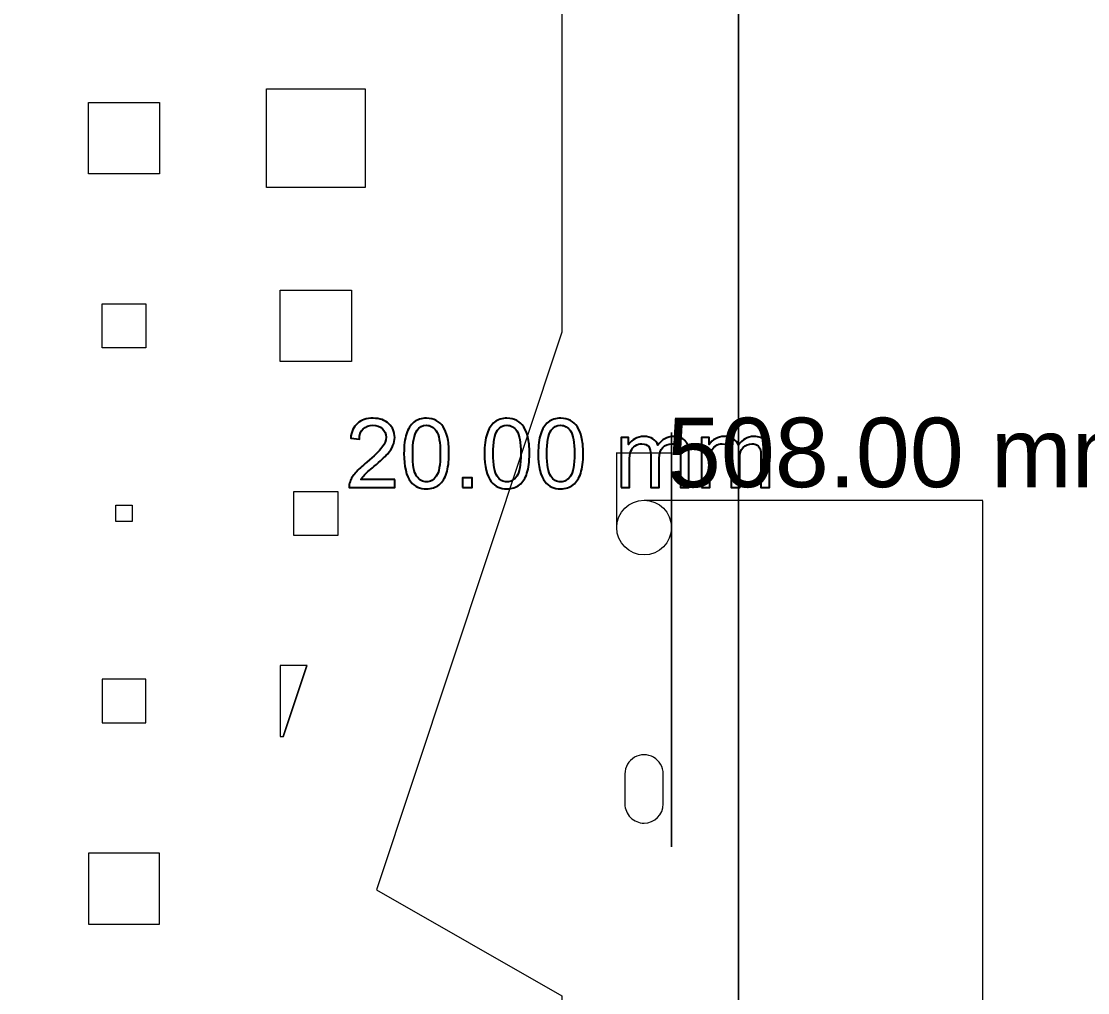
# Model space of a CAD drawing. Header units: millimetres. Extents: x -1282 to 711, y -1253 to 1504.
# Drawn here: x 126 to 515.6, y -149.5 to 205.5 of the extents above; entities that cross this region are included whole.
import ezdxf

# ---------------------------------------------------------------- set-up
doc = ezdxf.new("R2010")
doc.units = ezdxf.units.MM
doc.header["$MEASUREMENT"] = 0
doc.layers.add('Livello 1', color=7, linetype='Continuous')
doc.styles.add('1', font='arial.ttf', dxfattribs={"height": 25.400016})
doc.dimstyles.get("Standard").update_dxf_attribs({"dimtxt": 0.18, "dimasz": 0.18, "dimexe": 0.18, "dimexo": 0.0625, "dimgap": 0.09, "dimtad": 0, "dimtih": 1, "dimtoh": 1, "dimdec": 4, "dimzin": 0, "dimdsep": 46, "dimtxsty": 'Standard', "dimcen": 0.09, "dimadec": 0, "dimazin": 0, "dimtfac": 1, "dimtdec": 4, "dimtofl": 0, "dimtmove": 0, "dimatfit": 3, "dimfxl": 1, "dimtolj": 1, "dimtzin": 0, "dimarcsym": 0})

# ---------------------------------------------------------------- blocks, each defined once
blk = doc.blocks.new('*D1')
at = {"layer": 'Defpoints', "color": 0}
for p in [(363.5, 47.79), (343.5, 20.5), (363.5, 20.5)]:
    blk.add_point(p, dxfattribs=at)
at = {"layer": 'Livello 1', "color": 250, "lineweight": 9}
for p, q in [((343.5, 20.56), (343.5, 47.97)), ((343.68, 47.79), (363.32, 47.79)), ((363.5, 20.56), (363.5, 47.97)), ((363.5, 47.79), (363.68, 47.79))]:
    blk.add_line(p, q, dxfattribs=at)
at = {"layer": 'Livello 1', "color": 250}
for points in [[(343.68, 47.82), (343.68, 47.76), (343.5, 47.79)], [(363.32, 47.76), (363.32, 47.82), (363.5, 47.79)]]:
    blk.add_solid(points, dxfattribs=at)
at = {"layer": 'Livello 1', "color": 250, "insert": (450.57, 47.79), "char_height": 25.4, "attachment_point": 5, "style": '1'}
blk.add_mtext('\\A1;508.00 mm', dxfattribs=at)
blk = doc.blocks.new('*D2')
at = {"layer": 'Defpoints', "color": 0}
for p in [(353.5, 30.5), (477.16, 30.5), (349.68, -1019.5)]:
    blk.add_point(p, dxfattribs=at)
at = {"layer": 'Livello 1', "color": 250, "lineweight": 9}
for p, q in [((353.56, 30.5), (477.34, 30.5)), ((477.16, 30.32), (477.16, -387.68)), ((477.16, -1019.32), (477.16, -601.32)), ((349.74, -1019.5), (477.34, -1019.5))]:
    blk.add_line(p, q, dxfattribs=at)
at = {"layer": 'Livello 1', "color": 250}
for points in [[(477.19, 30.32), (477.13, 30.32), (477.16, 30.5)], [(477.13, -1019.32), (477.19, -1019.32), (477.16, -1019.5)]]:
    blk.add_solid(points, dxfattribs=at)
at = {"layer": 'Livello 1', "color": 250, "insert": (477.16, -494.5), "char_height": 25.4, "attachment_point": 5, "rotation": 90, "style": '1'}
blk.add_mtext('\\A1;26670.00 mm', dxfattribs=at)
blk = doc.blocks.new('*D5')
at = {"layer": 'Defpoints', "color": 0}
for p in [(274.52, 1069.5), (673.41, 1069.5), (293.94, -1019.5)]:
    blk.add_point(p, dxfattribs=at)
at = {"layer": 'Livello 1', "color": 250, "lineweight": 9}
for p, q in [((274.58, 1069.5), (673.59, 1069.5)), ((673.41, 1069.32), (673.41, 131.6)), ((673.41, -1019.32), (673.41, -81.61)), ((294.01, -1019.5), (673.59, -1019.5))]:
    blk.add_line(p, q, dxfattribs=at)
at = {"layer": 'Livello 1', "color": 250}
for points in [[(673.44, 1069.32), (673.38, 1069.32), (673.41, 1069.5)], [(673.38, -1019.32), (673.44, -1019.32), (673.41, -1019.5)]]:
    blk.add_solid(points, dxfattribs=at)
at = {"layer": 'Livello 1', "color": 250, "insert": (673.41, 25), "char_height": 25.4, "attachment_point": 5, "rotation": 90, "style": '1'}
blk.add_mtext('\\A1;53060.59 mm', dxfattribs=at)

msp = doc.modelspace()

# ---------------------------------------------------------------- linework, layer by layer
at = {"layer": 'Livello 1', "color": 2, "lineweight": 9}
msp.add_lwpolyline([(-388, -1019.5), (388, -1019.5), (388, 1069.4996), (-388, 1069.4996), (-388, -1019.5)], close=True, dxfattribs=at)
at = {"layer": 'Livello 1', "color": 177, "lineweight": 9}
msp.add_open_spline([(323.5, 989.4996), (323.5, 989.4996), (-323.5, 989.4996), (-323.5, 989.4996), (-323.5, 989.4996), (-323.5, 989.4996), (-323.5, -939.5), (-323.5, -939.5), (-323.5, -939.5), (-323.5, -939.5), (323.5, -939.5), (323.5, -939.5), (323.5, -939.5), (323.5, -939.5), (323.5, -150.5774), (323.5, -150.5774), (323.5, -150.5774), (323.5, -150.5774), (255.7846, -111.8248), (255.7846, -111.8248), (255.7846, -111.8248), (255.7846, -111.8248), (323.5, 91.9396), (323.5, 91.9396), (323.5, 91.9396), (323.5, 91.9396), (323.5, 989.4996), (323.5, 989.4996)], degree=3, knots=[0, 0, 0, 0, 0.125, 0.125, 0.125, 0.125, 0.25, 0.25, 0.25, 0.25, 0.375, 0.375, 0.375, 0.375, 0.5, 0.5, 0.5, 0.5, 0.625, 0.625, 0.625, 0.625, 0.75, 0.75, 0.75, 0.75, 1, 1, 1, 1], dxfattribs=at)
at = {"layer": 'Livello 1', "color": 242, "lineweight": 9}
for points, knots in [([(388, 980.5), (388, 980.5), (388, -1019.5), (388, -1019.5), (388, -1019.5), (388, -1019.5), (-388, -1019.5), (-388, -1019.5), (-388, -1019.5), (-388, -1019.5), (-388, 980.5), (-388, 980.5)], [0, 0, 0, 0, 0.25, 0.25, 0.25, 0.25, 0.5, 0.5, 0.5, 0.5, 1, 1, 1, 1]), ([(363.5, 20.4999), (363.5, 26.0227), (359.0229, 30.4999), (353.5001, 30.4999), (353.5001, 30.4999), (347.9772, 30.4999), (343.5001, 26.0228), (343.5, 20.4999), (343.5, 20.4999), (343.5, 14.9771), (347.9772, 10.4999), (353.5, 10.4999), (353.5, 10.4999), (359.0228, 10.4999), (363.5, 14.977), (363.5, 20.4998), (363.5, 186.1838), (363.5, -310.8681), (363.5, 20.4999)], [0, 0, 0, 0, 0.2, 0.2, 0.2, 0.2, 0.4, 0.4, 0.4, 0.4, 0.6, 0.6, 0.6, 0.6, 1, 1, 1, 1.0001, 1.0001, 1.0001, 1.0001]), ([(215.595, 144.8292), (215.595, 144.8292), (251.595, 144.8292), (251.595, 144.8292), (251.595, 144.8292), (251.595, 144.8292), (251.595, 180.8292), (251.595, 180.8292), (251.595, 180.8292), (251.595, 180.8292), (215.595, 180.8292), (215.595, 180.8292), (215.595, 180.8292), (215.595, 180.8292), (215.595, 144.8292), (215.595, 144.8292)], [0, 0, 0, 0, 0.2, 0.2, 0.2, 0.2, 0.4, 0.4, 0.4, 0.4, 0.6, 0.6, 0.6, 0.6, 1, 1, 1, 1]), ([(150.5066, 149.8292), (150.5066, 149.8292), (176.5066, 149.8292), (176.5066, 149.8292), (176.5066, 149.8292), (176.5066, 149.8292), (176.5066, 175.8292), (176.5066, 175.8292), (176.5066, 175.8292), (176.5066, 175.8292), (150.5066, 175.8292), (150.5066, 175.8292), (150.5066, 175.8292), (150.5066, 175.8292), (150.5066, 149.8292), (150.5066, 149.8292)], [0, 0, 0, 0, 0.2, 0.2, 0.2, 0.2, 0.4, 0.4, 0.4, 0.4, 0.6, 0.6, 0.6, 0.6, 1, 1, 1, 1]), ([(220.595, 81.2522), (220.595, 81.2522), (246.595, 81.2522), (246.595, 81.2522), (246.595, 81.2522), (246.595, 81.2522), (246.595, 107.2522), (246.595, 107.2522), (246.595, 107.2522), (246.595, 107.2522), (220.595, 107.2522), (220.595, 107.2522), (220.595, 107.2522), (220.595, 107.2522), (220.595, 81.2522), (220.595, 81.2522)], [0, 0, 0, 0, 0.2, 0.2, 0.2, 0.2, 0.4, 0.4, 0.4, 0.4, 0.6, 0.6, 0.6, 0.6, 1, 1, 1, 1]), ([(155.5062, 86.2522), (155.5062, 86.2522), (171.5062, 86.2522), (171.5062, 86.2522), (171.5062, 86.2522), (171.5062, 86.2522), (171.5062, 102.2522), (171.5062, 102.2522), (171.5062, 102.2522), (171.5062, 102.2522), (155.5062, 102.2522), (155.5062, 102.2522), (155.5062, 102.2522), (155.5062, 102.2522), (155.5062, 86.2522), (155.5062, 86.2522)], [0, 0, 0, 0, 0.2, 0.2, 0.2, 0.2, 0.4, 0.4, 0.4, 0.4, 0.6, 0.6, 0.6, 0.6, 1, 1, 1, 1]), ([(225.595, 17.6751), (225.595, 17.6751), (241.595, 17.6751), (241.595, 17.6751), (241.595, 17.6751), (241.595, 17.6751), (241.595, 33.6751), (241.595, 33.6751), (241.595, 33.6751), (241.595, 33.6751), (225.595, 33.6751), (225.595, 33.6751), (225.595, 33.6751), (225.595, 33.6751), (225.595, 17.6751), (225.595, 17.6751)], [0, 0, 0, 0, 0.2, 0.2, 0.2, 0.2, 0.4, 0.4, 0.4, 0.4, 0.6, 0.6, 0.6, 0.6, 1, 1, 1, 1]), ([(160.5064, 22.6751), (160.5064, 22.6751), (166.5064, 22.6751), (166.5064, 22.6751), (166.5064, 22.6751), (166.5064, 22.6751), (166.5064, 28.6751), (166.5064, 28.6751), (166.5064, 28.6751), (166.5064, 28.6751), (160.5064, 28.6751), (160.5064, 28.6751), (160.5064, 28.6751), (160.5064, 28.6751), (160.5064, 22.6751), (160.5064, 22.6751)], [0, 0, 0, 0, 0.2, 0.2, 0.2, 0.2, 0.4, 0.4, 0.4, 0.4, 0.6, 0.6, 0.6, 0.6, 1, 1, 1, 1]), ([(221.721, -55.9019), (221.721, -55.9019), (220.595, -55.9019), (220.595, -55.9019), (220.595, -55.9019), (220.595, -55.9019), (220.595, -29.9019), (220.595, -29.9019), (220.595, -29.9019), (220.595, -29.9019), (230.3879, -29.9019), (230.3879, -29.9019), (230.3879, -29.9019), (230.3879, -29.9019), (221.721, -55.9019), (221.721, -55.9019)], [0, 0, 0, 0, 0.2, 0.2, 0.2, 0.2, 0.4, 0.4, 0.4, 0.4, 0.6, 0.6, 0.6, 0.6, 1, 1, 1, 1]), ([(155.5062, -34.9019), (155.5062, -34.9019), (171.5062, -34.9019), (171.5062, -34.9019), (171.5062, -34.9019), (171.5062, -34.9019), (171.5062, -50.9019), (171.5062, -50.9019), (171.5062, -50.9019), (171.5062, -50.9019), (155.5062, -50.9019), (155.5062, -50.9019), (155.5062, -50.9019), (155.5062, -50.9019), (155.5062, -34.9019), (155.5062, -34.9019)], [0, 0, 0, 0, 0.2, 0.2, 0.2, 0.2, 0.4, 0.4, 0.4, 0.4, 0.6, 0.6, 0.6, 0.6, 1, 1, 1, 1]), ([(360.5, -69.5001), (360.5, -66.9993), (359.1659, -64.6884), (357, -63.4379), (357, -63.4379), (354.8342, -62.1875), (352.1659, -62.1875), (350, -63.4379), (350, -63.4379), (347.8342, -64.6884), (346.5, -66.9993), (346.5, -69.5001)], [0, 0, 0, 0, 0.25, 0.25, 0.25, 0.25, 0.5, 0.5, 0.5, 0.5, 1, 1, 1, 1]), ([(346.5, -80.5001), (346.5, -82.3566), (347.2375, -84.1371), (348.5503, -85.4499), (348.5503, -85.4499), (349.8631, -86.7626), (351.6435, -87.5001), (353.5, -87.5001)], [0, 0, 0, 0, 0.333333333, 0.333333333, 0.333333333, 0.333333333, 1, 1, 1, 1]), ([(150.5066, -98.4789), (150.5066, -98.4789), (176.5066, -98.4789), (176.5066, -98.4789), (176.5066, -98.4789), (176.5066, -98.4789), (176.5066, -124.4789), (176.5066, -124.4789), (176.5066, -124.4789), (176.5066, -124.4789), (150.5066, -124.4789), (150.5066, -124.4789), (150.5066, -124.4789), (150.5066, -124.4789), (150.5066, -98.4789), (150.5066, -98.4789)], [0, 0, 0, 0, 0.2, 0.2, 0.2, 0.2, 0.4, 0.4, 0.4, 0.4, 0.6, 0.6, 0.6, 0.6, 1, 1, 1, 1])]:
    msp.add_open_spline(points, degree=3, knots=knots, dxfattribs=at)
at = {"layer": 'Livello 1', "color": 250}
for points, knots in [([(262.4258, 38.0706), (262.4258, 38.0706), (262.4258, 35.1073), (262.4258, 35.1073), (262.4258, 35.1073), (262.4258, 35.1073), (245.7042, 35.1073), (245.7042, 35.1073), (245.7042, 35.1073), (245.6806, 35.854), (245.8041, 36.5713), (246.0687, 37.2651), (246.0687, 37.2651), (246.4979, 38.3999), (247.1858, 39.5229), (248.1324, 40.6224), (248.1324, 40.6224), (249.0791, 41.7219), (250.4314, 42.9919), (252.1894, 44.4324), (252.1894, 44.4324), (254.9234, 46.6843), (256.7814, 48.4658), (257.7515, 49.7829), (257.7515, 49.7829), (258.7275, 51.0999), (259.2156, 52.3464), (259.2156, 53.5223), (259.2156, 53.5223), (259.2156, 54.7512), (258.7746, 55.786), (257.8926, 56.6326), (257.8926, 56.6326), (257.0107, 57.4734), (255.8583, 57.8968), (254.4413, 57.8968), (254.4413, 57.8968), (252.942, 57.8968), (251.7425, 57.4499), (250.843, 56.5562), (250.843, 56.5562), (249.9434, 55.6684), (249.4906, 54.4337), (249.4789, 52.852), (249.4789, 52.852), (249.4789, 52.852), (246.3039, 53.1695), (246.3039, 53.1695), (246.3039, 53.1695), (246.5214, 55.5449), (247.3446, 57.3558), (248.7674, 58.6023), (248.7674, 58.6023), (250.1962, 59.8488), (252.1071, 60.472), (254.5118, 60.472), (254.5118, 60.472), (256.9343, 60.472), (258.8569, 59.8018), (260.268, 58.4553), (260.268, 58.4553), (261.685, 57.1089), (262.3906, 55.4391), (262.3906, 53.4518), (262.3906, 53.4518), (262.3906, 52.4405), (262.1848, 51.4468), (261.7673, 50.4708), (261.7673, 50.4708), (261.3557, 49.4889), (260.6678, 48.4599), (259.7094, 47.3781), (259.7094, 47.3781), (258.7452, 46.3021), (257.1518, 44.8146), (254.9293, 42.9331), (254.9293, 42.9331), (253.0655, 41.3691), (251.866, 40.3108), (251.3368, 39.7522), (251.3368, 39.7522), (250.8077, 39.1936), (250.3726, 38.6351), (250.0257, 38.0706), (250.0257, 38.0706), (250.0257, 38.0706), (262.4258, 38.0706), (262.4258, 38.0706)], [0, 0, 0, 0, 0.043478261, 0.043478261, 0.043478261, 0.043478261, 0.086956522, 0.086956522, 0.086956522, 0.086956522, 0.130434783, 0.130434783, 0.130434783, 0.130434783, 0.173913043, 0.173913043, 0.173913043, 0.173913043, 0.217391304, 0.217391304, 0.217391304, 0.217391304, 0.260869565, 0.260869565, 0.260869565, 0.260869565, 0.304347826, 0.304347826, 0.304347826, 0.304347826, 0.347826087, 0.347826087, 0.347826087, 0.347826087, 0.391304348, 0.391304348, 0.391304348, 0.391304348, 0.434782609, 0.434782609, 0.434782609, 0.434782609, 0.47826087, 0.47826087, 0.47826087, 0.47826087, 0.52173913, 0.52173913, 0.52173913, 0.52173913, 0.565217391, 0.565217391, 0.565217391, 0.565217391, 0.608695652, 0.608695652, 0.608695652, 0.608695652, 0.652173913, 0.652173913, 0.652173913, 0.652173913, 0.695652174, 0.695652174, 0.695652174, 0.695652174, 0.739130435, 0.739130435, 0.739130435, 0.739130435, 0.782608696, 0.782608696, 0.782608696, 0.782608696, 0.826086957, 0.826086957, 0.826086957, 0.826086957, 0.869565217, 0.869565217, 0.869565217, 0.869565217, 0.913043478, 0.913043478, 0.913043478, 0.913043478, 1, 1, 1, 1]), ([(265.7831, 47.5721), (265.7831, 50.5531), (266.0888, 52.9637), (266.7003, 54.7864), (266.7003, 54.7864), (267.3177, 56.615), (268.229, 58.0202), (269.4402, 59.0021), (269.4402, 59.0021), (270.6455, 59.984), (272.1683, 60.472), (274.0028, 60.472), (274.0028, 60.472), (275.3551, 60.472), (276.5428, 60.2016), (277.5717, 59.6548), (277.5717, 59.6548), (278.5948, 59.108), (279.4415, 58.3201), (280.1, 57.2912), (280.1, 57.2912), (280.7585, 56.2681), (281.2759, 55.0157), (281.6522, 53.54), (281.6522, 53.54), (282.0344, 52.0642), (282.2225, 50.071), (282.2225, 47.5721), (282.2225, 47.5721), (282.2225, 44.6088), (281.9168, 42.2099), (281.3112, 40.3872), (281.3112, 40.3872), (280.7056, 38.5586), (279.7942, 37.1534), (278.583, 36.1656), (278.583, 36.1656), (277.3777, 35.1779), (275.849, 34.684), (274.0028, 34.684), (274.0028, 34.684), (271.5745, 34.684), (269.6636, 35.5483), (268.276, 37.2828), (268.276, 37.2828), (266.6121, 39.3994), (265.7831, 42.8273), (265.7831, 47.5721)], [0, 0, 0, 0, 0.076923077, 0.076923077, 0.076923077, 0.076923077, 0.153846154, 0.153846154, 0.153846154, 0.153846154, 0.230769231, 0.230769231, 0.230769231, 0.230769231, 0.307692308, 0.307692308, 0.307692308, 0.307692308, 0.384615385, 0.384615385, 0.384615385, 0.384615385, 0.461538462, 0.461538462, 0.461538462, 0.461538462, 0.538461538, 0.538461538, 0.538461538, 0.538461538, 0.615384615, 0.615384615, 0.615384615, 0.615384615, 0.692307692, 0.692307692, 0.692307692, 0.692307692, 0.769230769, 0.769230769, 0.769230769, 0.769230769, 0.846153846, 0.846153846, 0.846153846, 0.846153846, 1, 1, 1, 1]), ([(295.2047, 47.5721), (295.2047, 50.5531), (295.5104, 52.9637), (296.1219, 54.7864), (296.1219, 54.7864), (296.7393, 56.615), (297.6506, 58.0202), (298.8618, 59.0021), (298.8618, 59.0021), (300.0671, 59.984), (301.5899, 60.472), (303.4244, 60.472), (303.4244, 60.472), (304.7767, 60.472), (305.9644, 60.2016), (306.9933, 59.6548), (306.9933, 59.6548), (308.0164, 59.108), (308.8631, 58.3201), (309.5216, 57.2912), (309.5216, 57.2912), (310.1801, 56.2681), (310.6975, 55.0157), (311.0738, 53.54), (311.0738, 53.54), (311.456, 52.0642), (311.6441, 50.071), (311.6441, 47.5721), (311.6441, 47.5721), (311.6441, 44.6088), (311.3384, 42.2099), (310.7328, 40.3872), (310.7328, 40.3872), (310.1272, 38.5586), (309.2158, 37.1534), (308.0046, 36.1656), (308.0046, 36.1656), (306.7993, 35.1779), (305.2706, 34.684), (303.4244, 34.684), (303.4244, 34.684), (300.9961, 34.684), (299.0852, 35.5483), (297.6976, 37.2828), (297.6976, 37.2828), (296.0337, 39.3994), (295.2047, 42.8273), (295.2047, 47.5721)], [0, 0, 0, 0, 0.076923077, 0.076923077, 0.076923077, 0.076923077, 0.153846154, 0.153846154, 0.153846154, 0.153846154, 0.230769231, 0.230769231, 0.230769231, 0.230769231, 0.307692308, 0.307692308, 0.307692308, 0.307692308, 0.384615385, 0.384615385, 0.384615385, 0.384615385, 0.461538462, 0.461538462, 0.461538462, 0.461538462, 0.538461538, 0.538461538, 0.538461538, 0.538461538, 0.615384615, 0.615384615, 0.615384615, 0.615384615, 0.692307692, 0.692307692, 0.692307692, 0.692307692, 0.769230769, 0.769230769, 0.769230769, 0.769230769, 0.846153846, 0.846153846, 0.846153846, 0.846153846, 1, 1, 1, 1]), ([(314.825, 47.5721), (314.825, 50.5531), (315.1307, 52.9637), (315.7422, 54.7864), (315.7422, 54.7864), (316.3596, 56.615), (317.2709, 58.0202), (318.4821, 59.0021), (318.4821, 59.0021), (319.6874, 59.984), (321.2102, 60.472), (323.0447, 60.472), (323.0447, 60.472), (324.397, 60.472), (325.5847, 60.2016), (326.6136, 59.6548), (326.6136, 59.6548), (327.6367, 59.108), (328.4834, 58.3201), (329.1419, 57.2912), (329.1419, 57.2912), (329.8004, 56.2681), (330.3178, 55.0157), (330.6941, 53.54), (330.6941, 53.54), (331.0763, 52.0642), (331.2644, 50.071), (331.2644, 47.5721), (331.2644, 47.5721), (331.2644, 44.6088), (330.9587, 42.2099), (330.3531, 40.3872), (330.3531, 40.3872), (329.7475, 38.5586), (328.8361, 37.1534), (327.6249, 36.1656), (327.6249, 36.1656), (326.4196, 35.1779), (324.8909, 34.684), (323.0447, 34.684), (323.0447, 34.684), (320.6164, 34.684), (318.7055, 35.5483), (317.3179, 37.2828), (317.3179, 37.2828), (315.654, 39.3994), (314.825, 42.8273), (314.825, 47.5721)], [0, 0, 0, 0, 0.076923077, 0.076923077, 0.076923077, 0.076923077, 0.153846154, 0.153846154, 0.153846154, 0.153846154, 0.230769231, 0.230769231, 0.230769231, 0.230769231, 0.307692308, 0.307692308, 0.307692308, 0.307692308, 0.384615385, 0.384615385, 0.384615385, 0.384615385, 0.461538462, 0.461538462, 0.461538462, 0.461538462, 0.538461538, 0.538461538, 0.538461538, 0.538461538, 0.615384615, 0.615384615, 0.615384615, 0.615384615, 0.692307692, 0.692307692, 0.692307692, 0.692307692, 0.769230769, 0.769230769, 0.769230769, 0.769230769, 0.846153846, 0.846153846, 0.846153846, 0.846153846, 1, 1, 1, 1]), ([(268.9581, 47.5604), (268.9581, 43.4035), (269.4402, 40.64), (270.4103, 39.276), (270.4103, 39.276), (271.3805, 37.906), (272.5799, 37.224), (274.0028, 37.224), (274.0028, 37.224), (275.4257, 37.224), (276.6251, 37.9119), (277.5953, 39.2818), (277.5953, 39.2818), (278.5654, 40.6577), (279.0475, 43.4152), (279.0475, 47.5604), (279.0475, 47.5604), (279.0475, 51.7173), (278.5654, 54.4807), (277.5953, 55.8448), (277.5953, 55.8448), (276.631, 57.2147), (275.4198, 57.8968), (273.9675, 57.8968), (273.9675, 57.8968), (272.5446, 57.8968), (271.404, 57.2912), (270.5515, 56.0858), (270.5515, 56.0858), (269.4872, 54.5512), (268.9581, 51.7055), (268.9581, 47.5604)], [0, 0, 0, 0, 0.111111111, 0.111111111, 0.111111111, 0.111111111, 0.222222222, 0.222222222, 0.222222222, 0.222222222, 0.333333333, 0.333333333, 0.333333333, 0.333333333, 0.444444444, 0.444444444, 0.444444444, 0.444444444, 0.555555556, 0.555555556, 0.555555556, 0.555555556, 0.666666667, 0.666666667, 0.666666667, 0.666666667, 0.777777778, 0.777777778, 0.777777778, 0.777777778, 1, 1, 1, 1]), ([(298.3797, 47.5604), (298.3797, 43.4035), (298.8618, 40.64), (299.8319, 39.276), (299.8319, 39.276), (300.8021, 37.906), (302.0015, 37.224), (303.4244, 37.224), (303.4244, 37.224), (304.8473, 37.224), (306.0467, 37.9119), (307.0169, 39.2818), (307.0169, 39.2818), (307.987, 40.6577), (308.4691, 43.4152), (308.4691, 47.5604), (308.4691, 47.5604), (308.4691, 51.7173), (307.987, 54.4807), (307.0169, 55.8448), (307.0169, 55.8448), (306.0526, 57.2147), (304.8414, 57.8968), (303.3891, 57.8968), (303.3891, 57.8968), (301.9662, 57.8968), (300.8256, 57.2912), (299.9731, 56.0858), (299.9731, 56.0858), (298.9088, 54.5512), (298.3797, 51.7055), (298.3797, 47.5604)], [0, 0, 0, 0, 0.111111111, 0.111111111, 0.111111111, 0.111111111, 0.222222222, 0.222222222, 0.222222222, 0.222222222, 0.333333333, 0.333333333, 0.333333333, 0.333333333, 0.444444444, 0.444444444, 0.444444444, 0.444444444, 0.555555556, 0.555555556, 0.555555556, 0.555555556, 0.666666667, 0.666666667, 0.666666667, 0.666666667, 0.777777778, 0.777777778, 0.777777778, 0.777777778, 1, 1, 1, 1]), ([(318, 47.5604), (318, 43.4035), (318.4821, 40.64), (319.4522, 39.276), (319.4522, 39.276), (320.4224, 37.906), (321.6218, 37.224), (323.0447, 37.224), (323.0447, 37.224), (324.4676, 37.224), (325.667, 37.9119), (326.6372, 39.2818), (326.6372, 39.2818), (327.6073, 40.6577), (328.0894, 43.4152), (328.0894, 47.5604), (328.0894, 47.5604), (328.0894, 51.7173), (327.6073, 54.4807), (326.6372, 55.8448), (326.6372, 55.8448), (325.6729, 57.2147), (324.4617, 57.8968), (323.0094, 57.8968), (323.0094, 57.8968), (321.5865, 57.8968), (320.4459, 57.2912), (319.5934, 56.0858), (319.5934, 56.0858), (318.5291, 54.5512), (318, 51.7055), (318, 47.5604)], [0, 0, 0, 0, 0.111111111, 0.111111111, 0.111111111, 0.111111111, 0.222222222, 0.222222222, 0.222222222, 0.222222222, 0.333333333, 0.333333333, 0.333333333, 0.333333333, 0.444444444, 0.444444444, 0.444444444, 0.444444444, 0.555555556, 0.555555556, 0.555555556, 0.555555556, 0.666666667, 0.666666667, 0.666666667, 0.666666667, 0.777777778, 0.777777778, 0.777777778, 0.777777778, 1, 1, 1, 1]), ([(345.0932, 35.1073), (345.0932, 35.1073), (345.0932, 53.4165), (345.0932, 53.4165), (345.0932, 53.4165), (345.0932, 53.4165), (347.8802, 53.4165), (347.8802, 53.4165), (347.8802, 53.4165), (347.8802, 53.4165), (347.8802, 50.8294), (347.8802, 50.8294), (347.8802, 50.8294), (348.4505, 51.7231), (349.2149, 52.4463), (350.1674, 52.9873), (350.1674, 52.9873), (351.1199, 53.5341), (352.2017, 53.8045), (353.4188, 53.8045), (353.4188, 53.8045), (354.7711, 53.8045), (355.8824, 53.5223), (356.7467, 52.9637), (356.7467, 52.9637), (357.611, 52.3993), (358.2225, 51.6173), (358.5752, 50.606), (358.5752, 50.606), (360.0334, 52.7403), (361.9207, 53.8045), (364.2491, 53.8045), (364.2491, 53.8045), (366.0718, 53.8045), (367.477, 53.3048), (368.453, 52.2993), (368.453, 52.2993), (369.4349, 51.2939), (369.9288, 49.7476), (369.9288, 47.6603), (369.9288, 47.6603), (369.9288, 47.6603), (369.9288, 35.1073), (369.9288, 35.1073), (369.9288, 35.1073), (369.9288, 35.1073), (366.8244, 35.1073), (366.8244, 35.1073), (366.8244, 35.1073), (366.8244, 35.1073), (366.8244, 46.6314), (366.8244, 46.6314), (366.8244, 46.6314), (366.8244, 47.8661), (366.7185, 48.7598), (366.5186, 49.3066), (366.5186, 49.3066), (366.3187, 49.8534), (365.9542, 50.2885), (365.4191, 50.6237), (365.4191, 50.6237), (364.89, 50.9588), (364.2667, 51.1234), (363.5553, 51.1234), (363.5553, 51.1234), (362.2618, 51.1234), (361.1917, 50.6942), (360.3391, 49.8417), (360.3391, 49.8417), (359.4866, 48.9832), (359.0632, 47.6133), (359.0632, 45.7318), (359.0632, 45.7318), (359.0632, 45.7318), (359.0632, 35.1073), (359.0632, 35.1073), (359.0632, 35.1073), (359.0632, 35.1073), (355.9588, 35.1073), (355.9588, 35.1073), (355.9588, 35.1073), (355.9588, 35.1073), (355.9588, 46.99), (355.9588, 46.99), (355.9588, 46.99), (355.9588, 48.3659), (355.706, 49.4007), (355.2003, 50.0886), (355.2003, 50.0886), (354.6947, 50.7765), (353.8656, 51.1234), (352.7191, 51.1234), (352.7191, 51.1234), (351.8489, 51.1234), (351.0434, 50.8941), (350.3026, 50.4355), (350.3026, 50.4355), (349.5618, 49.9769), (349.0267, 49.3066), (348.6916, 48.4188), (348.6916, 48.4188), (348.3623, 47.5368), (348.1977, 46.261), (348.1977, 44.597), (348.1977, 44.597), (348.1977, 44.597), (348.1977, 35.1073), (348.1977, 35.1073), (348.1977, 35.1073), (348.1977, 35.1073), (345.0932, 35.1073), (345.0932, 35.1073)], [0, 0, 0, 0, 0.034482759, 0.034482759, 0.034482759, 0.034482759, 0.068965517, 0.068965517, 0.068965517, 0.068965517, 0.103448276, 0.103448276, 0.103448276, 0.103448276, 0.137931034, 0.137931034, 0.137931034, 0.137931034, 0.172413793, 0.172413793, 0.172413793, 0.172413793, 0.206896552, 0.206896552, 0.206896552, 0.206896552, 0.24137931, 0.24137931, 0.24137931, 0.24137931, 0.275862069, 0.275862069, 0.275862069, 0.275862069, 0.310344828, 0.310344828, 0.310344828, 0.310344828, 0.344827586, 0.344827586, 0.344827586, 0.344827586, 0.379310345, 0.379310345, 0.379310345, 0.379310345, 0.413793103, 0.413793103, 0.413793103, 0.413793103, 0.448275862, 0.448275862, 0.448275862, 0.448275862, 0.482758621, 0.482758621, 0.482758621, 0.482758621, 0.517241379, 0.517241379, 0.517241379, 0.517241379, 0.551724138, 0.551724138, 0.551724138, 0.551724138, 0.586206897, 0.586206897, 0.586206897, 0.586206897, 0.620689655, 0.620689655, 0.620689655, 0.620689655, 0.655172414, 0.655172414, 0.655172414, 0.655172414, 0.689655172, 0.689655172, 0.689655172, 0.689655172, 0.724137931, 0.724137931, 0.724137931, 0.724137931, 0.75862069, 0.75862069, 0.75862069, 0.75862069, 0.793103448, 0.793103448, 0.793103448, 0.793103448, 0.827586207, 0.827586207, 0.827586207, 0.827586207, 0.862068966, 0.862068966, 0.862068966, 0.862068966, 0.896551724, 0.896551724, 0.896551724, 0.896551724, 0.931034483, 0.931034483, 0.931034483, 0.931034483, 1, 1, 1, 1]), ([(374.4796, 35.1073), (374.4796, 35.1073), (374.4796, 53.4165), (374.4796, 53.4165), (374.4796, 53.4165), (374.4796, 53.4165), (377.2666, 53.4165), (377.2666, 53.4165), (377.2666, 53.4165), (377.2666, 53.4165), (377.2666, 50.8294), (377.2666, 50.8294), (377.2666, 50.8294), (377.8369, 51.7231), (378.6013, 52.4463), (379.5538, 52.9873), (379.5538, 52.9873), (380.5063, 53.5341), (381.5881, 53.8045), (382.8052, 53.8045), (382.8052, 53.8045), (384.1575, 53.8045), (385.2688, 53.5223), (386.1331, 52.9637), (386.1331, 52.9637), (386.9974, 52.3993), (387.6089, 51.6173), (387.9616, 50.606), (387.9616, 50.606), (389.4198, 52.7403), (391.3071, 53.8045), (393.6355, 53.8045), (393.6355, 53.8045), (395.4582, 53.8045), (396.8634, 53.3048), (397.8394, 52.2993), (397.8394, 52.2993), (398.8213, 51.2939), (399.3152, 49.7476), (399.3152, 47.6603), (399.3152, 47.6603), (399.3152, 47.6603), (399.3152, 35.1073), (399.3152, 35.1073), (399.3152, 35.1073), (399.3152, 35.1073), (396.2108, 35.1073), (396.2108, 35.1073), (396.2108, 35.1073), (396.2108, 35.1073), (396.2108, 46.6314), (396.2108, 46.6314), (396.2108, 46.6314), (396.2108, 47.8661), (396.1049, 48.7598), (395.905, 49.3066), (395.905, 49.3066), (395.7051, 49.8534), (395.3406, 50.2885), (394.8055, 50.6237), (394.8055, 50.6237), (394.2764, 50.9588), (393.6531, 51.1234), (392.9417, 51.1234), (392.9417, 51.1234), (391.6482, 51.1234), (390.5781, 50.6942), (389.7255, 49.8417), (389.7255, 49.8417), (388.873, 48.9832), (388.4496, 47.6133), (388.4496, 45.7318), (388.4496, 45.7318), (388.4496, 45.7318), (388.4496, 35.1073), (388.4496, 35.1073), (388.4496, 35.1073), (388.4496, 35.1073), (385.3452, 35.1073), (385.3452, 35.1073), (385.3452, 35.1073), (385.3452, 35.1073), (385.3452, 46.99), (385.3452, 46.99), (385.3452, 46.99), (385.3452, 48.3659), (385.0924, 49.4007), (384.5867, 50.0886), (384.5867, 50.0886), (384.0811, 50.7765), (383.252, 51.1234), (382.1055, 51.1234), (382.1055, 51.1234), (381.2353, 51.1234), (380.4298, 50.8941), (379.689, 50.4355), (379.689, 50.4355), (378.9482, 49.9769), (378.4131, 49.3066), (378.078, 48.4188), (378.078, 48.4188), (377.7487, 47.5368), (377.5841, 46.261), (377.5841, 44.597), (377.5841, 44.597), (377.5841, 44.597), (377.5841, 35.1073), (377.5841, 35.1073), (377.5841, 35.1073), (377.5841, 35.1073), (374.4796, 35.1073), (374.4796, 35.1073)], [0, 0, 0, 0, 0.034482759, 0.034482759, 0.034482759, 0.034482759, 0.068965517, 0.068965517, 0.068965517, 0.068965517, 0.103448276, 0.103448276, 0.103448276, 0.103448276, 0.137931034, 0.137931034, 0.137931034, 0.137931034, 0.172413793, 0.172413793, 0.172413793, 0.172413793, 0.206896552, 0.206896552, 0.206896552, 0.206896552, 0.24137931, 0.24137931, 0.24137931, 0.24137931, 0.275862069, 0.275862069, 0.275862069, 0.275862069, 0.310344828, 0.310344828, 0.310344828, 0.310344828, 0.344827586, 0.344827586, 0.344827586, 0.344827586, 0.379310345, 0.379310345, 0.379310345, 0.379310345, 0.413793103, 0.413793103, 0.413793103, 0.413793103, 0.448275862, 0.448275862, 0.448275862, 0.448275862, 0.482758621, 0.482758621, 0.482758621, 0.482758621, 0.517241379, 0.517241379, 0.517241379, 0.517241379, 0.551724138, 0.551724138, 0.551724138, 0.551724138, 0.586206897, 0.586206897, 0.586206897, 0.586206897, 0.620689655, 0.620689655, 0.620689655, 0.620689655, 0.655172414, 0.655172414, 0.655172414, 0.655172414, 0.689655172, 0.689655172, 0.689655172, 0.689655172, 0.724137931, 0.724137931, 0.724137931, 0.724137931, 0.75862069, 0.75862069, 0.75862069, 0.75862069, 0.793103448, 0.793103448, 0.793103448, 0.793103448, 0.827586207, 0.827586207, 0.827586207, 0.827586207, 0.862068966, 0.862068966, 0.862068966, 0.862068966, 0.896551724, 0.896551724, 0.896551724, 0.896551724, 0.931034483, 0.931034483, 0.931034483, 0.931034483, 1, 1, 1, 1]), ([(287.132, 35.1073), (287.132, 35.1073), (287.132, 38.6351), (287.132, 38.6351), (287.132, 38.6351), (287.132, 38.6351), (290.6598, 38.6351), (290.6598, 38.6351), (290.6598, 38.6351), (290.6598, 38.6351), (290.6598, 35.1073), (290.6598, 35.1073), (290.6598, 35.1073), (290.6598, 35.1073), (287.132, 35.1073), (287.132, 35.1073)], [0, 0, 0, 0, 0.2, 0.2, 0.2, 0.2, 0.4, 0.4, 0.4, 0.4, 0.6, 0.6, 0.6, 0.6, 1, 1, 1, 1])]:
    msp.add_open_spline(points, degree=3, knots=knots, dxfattribs=at)
at = {"layer": 'Livello 1', "color": 250, "lineweight": 9}
for points, knots in [([(262.4258, 38.0706), (262.4258, 38.0706), (262.4258, 35.1073), (262.4258, 35.1073), (262.4258, 35.1073), (262.4258, 35.1073), (245.7042, 35.1073), (245.7042, 35.1073), (245.7042, 35.1073), (245.6806, 35.854), (245.8041, 36.5713), (246.0687, 37.2651), (246.0687, 37.2651), (246.4979, 38.3999), (247.1858, 39.5229), (248.1324, 40.6224), (248.1324, 40.6224), (249.0791, 41.7219), (250.4314, 42.9919), (252.1894, 44.4324), (252.1894, 44.4324), (254.9234, 46.6843), (256.7814, 48.4658), (257.7515, 49.7829), (257.7515, 49.7829), (258.7275, 51.0999), (259.2156, 52.3464), (259.2156, 53.5223), (259.2156, 53.5223), (259.2156, 54.7512), (258.7746, 55.786), (257.8926, 56.6326), (257.8926, 56.6326), (257.0107, 57.4734), (255.8583, 57.8968), (254.4413, 57.8968), (254.4413, 57.8968), (252.942, 57.8968), (251.7425, 57.4499), (250.843, 56.5562), (250.843, 56.5562), (249.9434, 55.6684), (249.4906, 54.4337), (249.4789, 52.852), (249.4789, 52.852), (249.4789, 52.852), (246.3039, 53.1695), (246.3039, 53.1695), (246.3039, 53.1695), (246.5214, 55.5449), (247.3446, 57.3558), (248.7674, 58.6023), (248.7674, 58.6023), (250.1962, 59.8488), (252.1071, 60.472), (254.5118, 60.472), (254.5118, 60.472), (256.9343, 60.472), (258.8569, 59.8018), (260.268, 58.4553), (260.268, 58.4553), (261.685, 57.1089), (262.3906, 55.4391), (262.3906, 53.4518), (262.3906, 53.4518), (262.3906, 52.4405), (262.1848, 51.4468), (261.7673, 50.4708), (261.7673, 50.4708), (261.3557, 49.4889), (260.6678, 48.4599), (259.7094, 47.3781), (259.7094, 47.3781), (258.7452, 46.3021), (257.1518, 44.8146), (254.9293, 42.9331), (254.9293, 42.9331), (253.0655, 41.3691), (251.866, 40.3108), (251.3368, 39.7522), (251.3368, 39.7522), (250.8077, 39.1936), (250.3726, 38.6351), (250.0257, 38.0706), (250.0257, 38.0706), (250.0257, 38.0706), (262.4258, 38.0706), (262.4258, 38.0706)], [0, 0, 0, 0, 0.043478261, 0.043478261, 0.043478261, 0.043478261, 0.086956522, 0.086956522, 0.086956522, 0.086956522, 0.130434783, 0.130434783, 0.130434783, 0.130434783, 0.173913043, 0.173913043, 0.173913043, 0.173913043, 0.217391304, 0.217391304, 0.217391304, 0.217391304, 0.260869565, 0.260869565, 0.260869565, 0.260869565, 0.304347826, 0.304347826, 0.304347826, 0.304347826, 0.347826087, 0.347826087, 0.347826087, 0.347826087, 0.391304348, 0.391304348, 0.391304348, 0.391304348, 0.434782609, 0.434782609, 0.434782609, 0.434782609, 0.47826087, 0.47826087, 0.47826087, 0.47826087, 0.52173913, 0.52173913, 0.52173913, 0.52173913, 0.565217391, 0.565217391, 0.565217391, 0.565217391, 0.608695652, 0.608695652, 0.608695652, 0.608695652, 0.652173913, 0.652173913, 0.652173913, 0.652173913, 0.695652174, 0.695652174, 0.695652174, 0.695652174, 0.739130435, 0.739130435, 0.739130435, 0.739130435, 0.782608696, 0.782608696, 0.782608696, 0.782608696, 0.826086957, 0.826086957, 0.826086957, 0.826086957, 0.869565217, 0.869565217, 0.869565217, 0.869565217, 0.913043478, 0.913043478, 0.913043478, 0.913043478, 1, 1, 1, 1]), ([(265.7831, 47.5721), (265.7831, 50.5531), (266.0888, 52.9637), (266.7003, 54.7864), (266.7003, 54.7864), (267.3177, 56.615), (268.229, 58.0202), (269.4402, 59.0021), (269.4402, 59.0021), (270.6455, 59.984), (272.1683, 60.472), (274.0028, 60.472), (274.0028, 60.472), (275.3551, 60.472), (276.5428, 60.2016), (277.5717, 59.6548), (277.5717, 59.6548), (278.5948, 59.108), (279.4415, 58.3201), (280.1, 57.2912), (280.1, 57.2912), (280.7585, 56.2681), (281.2759, 55.0157), (281.6522, 53.54), (281.6522, 53.54), (282.0344, 52.0642), (282.2225, 50.071), (282.2225, 47.5721), (282.2225, 47.5721), (282.2225, 44.6088), (281.9168, 42.2099), (281.3112, 40.3872), (281.3112, 40.3872), (280.7056, 38.5586), (279.7942, 37.1534), (278.583, 36.1656), (278.583, 36.1656), (277.3777, 35.1779), (275.849, 34.684), (274.0028, 34.684), (274.0028, 34.684), (271.5745, 34.684), (269.6636, 35.5483), (268.276, 37.2828), (268.276, 37.2828), (266.6121, 39.3994), (265.7831, 42.8273), (265.7831, 47.5721)], [0, 0, 0, 0, 0.076923077, 0.076923077, 0.076923077, 0.076923077, 0.153846154, 0.153846154, 0.153846154, 0.153846154, 0.230769231, 0.230769231, 0.230769231, 0.230769231, 0.307692308, 0.307692308, 0.307692308, 0.307692308, 0.384615385, 0.384615385, 0.384615385, 0.384615385, 0.461538462, 0.461538462, 0.461538462, 0.461538462, 0.538461538, 0.538461538, 0.538461538, 0.538461538, 0.615384615, 0.615384615, 0.615384615, 0.615384615, 0.692307692, 0.692307692, 0.692307692, 0.692307692, 0.769230769, 0.769230769, 0.769230769, 0.769230769, 0.846153846, 0.846153846, 0.846153846, 0.846153846, 1, 1, 1, 1]), ([(295.2047, 47.5721), (295.2047, 50.5531), (295.5104, 52.9637), (296.1219, 54.7864), (296.1219, 54.7864), (296.7393, 56.615), (297.6506, 58.0202), (298.8618, 59.0021), (298.8618, 59.0021), (300.0671, 59.984), (301.5899, 60.472), (303.4244, 60.472), (303.4244, 60.472), (304.7767, 60.472), (305.9644, 60.2016), (306.9933, 59.6548), (306.9933, 59.6548), (308.0164, 59.108), (308.8631, 58.3201), (309.5216, 57.2912), (309.5216, 57.2912), (310.1801, 56.2681), (310.6975, 55.0157), (311.0738, 53.54), (311.0738, 53.54), (311.456, 52.0642), (311.6441, 50.071), (311.6441, 47.5721), (311.6441, 47.5721), (311.6441, 44.6088), (311.3384, 42.2099), (310.7328, 40.3872), (310.7328, 40.3872), (310.1272, 38.5586), (309.2158, 37.1534), (308.0046, 36.1656), (308.0046, 36.1656), (306.7993, 35.1779), (305.2706, 34.684), (303.4244, 34.684), (303.4244, 34.684), (300.9961, 34.684), (299.0852, 35.5483), (297.6976, 37.2828), (297.6976, 37.2828), (296.0337, 39.3994), (295.2047, 42.8273), (295.2047, 47.5721)], [0, 0, 0, 0, 0.076923077, 0.076923077, 0.076923077, 0.076923077, 0.153846154, 0.153846154, 0.153846154, 0.153846154, 0.230769231, 0.230769231, 0.230769231, 0.230769231, 0.307692308, 0.307692308, 0.307692308, 0.307692308, 0.384615385, 0.384615385, 0.384615385, 0.384615385, 0.461538462, 0.461538462, 0.461538462, 0.461538462, 0.538461538, 0.538461538, 0.538461538, 0.538461538, 0.615384615, 0.615384615, 0.615384615, 0.615384615, 0.692307692, 0.692307692, 0.692307692, 0.692307692, 0.769230769, 0.769230769, 0.769230769, 0.769230769, 0.846153846, 0.846153846, 0.846153846, 0.846153846, 1, 1, 1, 1]), ([(314.825, 47.5721), (314.825, 50.5531), (315.1307, 52.9637), (315.7422, 54.7864), (315.7422, 54.7864), (316.3596, 56.615), (317.2709, 58.0202), (318.4821, 59.0021), (318.4821, 59.0021), (319.6874, 59.984), (321.2102, 60.472), (323.0447, 60.472), (323.0447, 60.472), (324.397, 60.472), (325.5847, 60.2016), (326.6136, 59.6548), (326.6136, 59.6548), (327.6367, 59.108), (328.4834, 58.3201), (329.1419, 57.2912), (329.1419, 57.2912), (329.8004, 56.2681), (330.3178, 55.0157), (330.6941, 53.54), (330.6941, 53.54), (331.0763, 52.0642), (331.2644, 50.071), (331.2644, 47.5721), (331.2644, 47.5721), (331.2644, 44.6088), (330.9587, 42.2099), (330.3531, 40.3872), (330.3531, 40.3872), (329.7475, 38.5586), (328.8361, 37.1534), (327.6249, 36.1656), (327.6249, 36.1656), (326.4196, 35.1779), (324.8909, 34.684), (323.0447, 34.684), (323.0447, 34.684), (320.6164, 34.684), (318.7055, 35.5483), (317.3179, 37.2828), (317.3179, 37.2828), (315.654, 39.3994), (314.825, 42.8273), (314.825, 47.5721)], [0, 0, 0, 0, 0.076923077, 0.076923077, 0.076923077, 0.076923077, 0.153846154, 0.153846154, 0.153846154, 0.153846154, 0.230769231, 0.230769231, 0.230769231, 0.230769231, 0.307692308, 0.307692308, 0.307692308, 0.307692308, 0.384615385, 0.384615385, 0.384615385, 0.384615385, 0.461538462, 0.461538462, 0.461538462, 0.461538462, 0.538461538, 0.538461538, 0.538461538, 0.538461538, 0.615384615, 0.615384615, 0.615384615, 0.615384615, 0.692307692, 0.692307692, 0.692307692, 0.692307692, 0.769230769, 0.769230769, 0.769230769, 0.769230769, 0.846153846, 0.846153846, 0.846153846, 0.846153846, 1, 1, 1, 1]), ([(268.9581, 47.5604), (268.9581, 43.4035), (269.4402, 40.64), (270.4103, 39.276), (270.4103, 39.276), (271.3805, 37.906), (272.5799, 37.224), (274.0028, 37.224), (274.0028, 37.224), (275.4257, 37.224), (276.6251, 37.9119), (277.5953, 39.2818), (277.5953, 39.2818), (278.5654, 40.6577), (279.0475, 43.4152), (279.0475, 47.5604), (279.0475, 47.5604), (279.0475, 51.7173), (278.5654, 54.4807), (277.5953, 55.8448), (277.5953, 55.8448), (276.631, 57.2147), (275.4198, 57.8968), (273.9675, 57.8968), (273.9675, 57.8968), (272.5446, 57.8968), (271.404, 57.2912), (270.5515, 56.0858), (270.5515, 56.0858), (269.4872, 54.5512), (268.9581, 51.7055), (268.9581, 47.5604)], [0, 0, 0, 0, 0.111111111, 0.111111111, 0.111111111, 0.111111111, 0.222222222, 0.222222222, 0.222222222, 0.222222222, 0.333333333, 0.333333333, 0.333333333, 0.333333333, 0.444444444, 0.444444444, 0.444444444, 0.444444444, 0.555555556, 0.555555556, 0.555555556, 0.555555556, 0.666666667, 0.666666667, 0.666666667, 0.666666667, 0.777777778, 0.777777778, 0.777777778, 0.777777778, 1, 1, 1, 1]), ([(298.3797, 47.5604), (298.3797, 43.4035), (298.8618, 40.64), (299.8319, 39.276), (299.8319, 39.276), (300.8021, 37.906), (302.0015, 37.224), (303.4244, 37.224), (303.4244, 37.224), (304.8473, 37.224), (306.0467, 37.9119), (307.0169, 39.2818), (307.0169, 39.2818), (307.987, 40.6577), (308.4691, 43.4152), (308.4691, 47.5604), (308.4691, 47.5604), (308.4691, 51.7173), (307.987, 54.4807), (307.0169, 55.8448), (307.0169, 55.8448), (306.0526, 57.2147), (304.8414, 57.8968), (303.3891, 57.8968), (303.3891, 57.8968), (301.9662, 57.8968), (300.8256, 57.2912), (299.9731, 56.0858), (299.9731, 56.0858), (298.9088, 54.5512), (298.3797, 51.7055), (298.3797, 47.5604)], [0, 0, 0, 0, 0.111111111, 0.111111111, 0.111111111, 0.111111111, 0.222222222, 0.222222222, 0.222222222, 0.222222222, 0.333333333, 0.333333333, 0.333333333, 0.333333333, 0.444444444, 0.444444444, 0.444444444, 0.444444444, 0.555555556, 0.555555556, 0.555555556, 0.555555556, 0.666666667, 0.666666667, 0.666666667, 0.666666667, 0.777777778, 0.777777778, 0.777777778, 0.777777778, 1, 1, 1, 1]), ([(318, 47.5604), (318, 43.4035), (318.4821, 40.64), (319.4522, 39.276), (319.4522, 39.276), (320.4224, 37.906), (321.6218, 37.224), (323.0447, 37.224), (323.0447, 37.224), (324.4676, 37.224), (325.667, 37.9119), (326.6372, 39.2818), (326.6372, 39.2818), (327.6073, 40.6577), (328.0894, 43.4152), (328.0894, 47.5604), (328.0894, 47.5604), (328.0894, 51.7173), (327.6073, 54.4807), (326.6372, 55.8448), (326.6372, 55.8448), (325.6729, 57.2147), (324.4617, 57.8968), (323.0094, 57.8968), (323.0094, 57.8968), (321.5865, 57.8968), (320.4459, 57.2912), (319.5934, 56.0858), (319.5934, 56.0858), (318.5291, 54.5512), (318, 51.7055), (318, 47.5604)], [0, 0, 0, 0, 0.111111111, 0.111111111, 0.111111111, 0.111111111, 0.222222222, 0.222222222, 0.222222222, 0.222222222, 0.333333333, 0.333333333, 0.333333333, 0.333333333, 0.444444444, 0.444444444, 0.444444444, 0.444444444, 0.555555556, 0.555555556, 0.555555556, 0.555555556, 0.666666667, 0.666666667, 0.666666667, 0.666666667, 0.777777778, 0.777777778, 0.777777778, 0.777777778, 1, 1, 1, 1]), ([(345.0932, 35.1073), (345.0932, 35.1073), (345.0932, 53.4165), (345.0932, 53.4165), (345.0932, 53.4165), (345.0932, 53.4165), (347.8802, 53.4165), (347.8802, 53.4165), (347.8802, 53.4165), (347.8802, 53.4165), (347.8802, 50.8294), (347.8802, 50.8294), (347.8802, 50.8294), (348.4505, 51.7231), (349.2149, 52.4463), (350.1674, 52.9873), (350.1674, 52.9873), (351.1199, 53.5341), (352.2017, 53.8045), (353.4188, 53.8045), (353.4188, 53.8045), (354.7711, 53.8045), (355.8824, 53.5223), (356.7467, 52.9637), (356.7467, 52.9637), (357.611, 52.3993), (358.2225, 51.6173), (358.5752, 50.606), (358.5752, 50.606), (360.0334, 52.7403), (361.9207, 53.8045), (364.2491, 53.8045), (364.2491, 53.8045), (366.0718, 53.8045), (367.477, 53.3048), (368.453, 52.2993), (368.453, 52.2993), (369.4349, 51.2939), (369.9288, 49.7476), (369.9288, 47.6603), (369.9288, 47.6603), (369.9288, 47.6603), (369.9288, 35.1073), (369.9288, 35.1073), (369.9288, 35.1073), (369.9288, 35.1073), (366.8244, 35.1073), (366.8244, 35.1073), (366.8244, 35.1073), (366.8244, 35.1073), (366.8244, 46.6314), (366.8244, 46.6314), (366.8244, 46.6314), (366.8244, 47.8661), (366.7185, 48.7598), (366.5186, 49.3066), (366.5186, 49.3066), (366.3187, 49.8534), (365.9542, 50.2885), (365.4191, 50.6237), (365.4191, 50.6237), (364.89, 50.9588), (364.2667, 51.1234), (363.5553, 51.1234), (363.5553, 51.1234), (362.2618, 51.1234), (361.1917, 50.6942), (360.3391, 49.8417), (360.3391, 49.8417), (359.4866, 48.9832), (359.0632, 47.6133), (359.0632, 45.7318), (359.0632, 45.7318), (359.0632, 45.7318), (359.0632, 35.1073), (359.0632, 35.1073), (359.0632, 35.1073), (359.0632, 35.1073), (355.9588, 35.1073), (355.9588, 35.1073), (355.9588, 35.1073), (355.9588, 35.1073), (355.9588, 46.99), (355.9588, 46.99), (355.9588, 46.99), (355.9588, 48.3659), (355.706, 49.4007), (355.2003, 50.0886), (355.2003, 50.0886), (354.6947, 50.7765), (353.8656, 51.1234), (352.7191, 51.1234), (352.7191, 51.1234), (351.8489, 51.1234), (351.0434, 50.8941), (350.3026, 50.4355), (350.3026, 50.4355), (349.5618, 49.9769), (349.0267, 49.3066), (348.6916, 48.4188), (348.6916, 48.4188), (348.3623, 47.5368), (348.1977, 46.261), (348.1977, 44.597), (348.1977, 44.597), (348.1977, 44.597), (348.1977, 35.1073), (348.1977, 35.1073), (348.1977, 35.1073), (348.1977, 35.1073), (345.0932, 35.1073), (345.0932, 35.1073)], [0, 0, 0, 0, 0.034482759, 0.034482759, 0.034482759, 0.034482759, 0.068965517, 0.068965517, 0.068965517, 0.068965517, 0.103448276, 0.103448276, 0.103448276, 0.103448276, 0.137931034, 0.137931034, 0.137931034, 0.137931034, 0.172413793, 0.172413793, 0.172413793, 0.172413793, 0.206896552, 0.206896552, 0.206896552, 0.206896552, 0.24137931, 0.24137931, 0.24137931, 0.24137931, 0.275862069, 0.275862069, 0.275862069, 0.275862069, 0.310344828, 0.310344828, 0.310344828, 0.310344828, 0.344827586, 0.344827586, 0.344827586, 0.344827586, 0.379310345, 0.379310345, 0.379310345, 0.379310345, 0.413793103, 0.413793103, 0.413793103, 0.413793103, 0.448275862, 0.448275862, 0.448275862, 0.448275862, 0.482758621, 0.482758621, 0.482758621, 0.482758621, 0.517241379, 0.517241379, 0.517241379, 0.517241379, 0.551724138, 0.551724138, 0.551724138, 0.551724138, 0.586206897, 0.586206897, 0.586206897, 0.586206897, 0.620689655, 0.620689655, 0.620689655, 0.620689655, 0.655172414, 0.655172414, 0.655172414, 0.655172414, 0.689655172, 0.689655172, 0.689655172, 0.689655172, 0.724137931, 0.724137931, 0.724137931, 0.724137931, 0.75862069, 0.75862069, 0.75862069, 0.75862069, 0.793103448, 0.793103448, 0.793103448, 0.793103448, 0.827586207, 0.827586207, 0.827586207, 0.827586207, 0.862068966, 0.862068966, 0.862068966, 0.862068966, 0.896551724, 0.896551724, 0.896551724, 0.896551724, 0.931034483, 0.931034483, 0.931034483, 0.931034483, 1, 1, 1, 1]), ([(374.4796, 35.1073), (374.4796, 35.1073), (374.4796, 53.4165), (374.4796, 53.4165), (374.4796, 53.4165), (374.4796, 53.4165), (377.2666, 53.4165), (377.2666, 53.4165), (377.2666, 53.4165), (377.2666, 53.4165), (377.2666, 50.8294), (377.2666, 50.8294), (377.2666, 50.8294), (377.8369, 51.7231), (378.6013, 52.4463), (379.5538, 52.9873), (379.5538, 52.9873), (380.5063, 53.5341), (381.5881, 53.8045), (382.8052, 53.8045), (382.8052, 53.8045), (384.1575, 53.8045), (385.2688, 53.5223), (386.1331, 52.9637), (386.1331, 52.9637), (386.9974, 52.3993), (387.6089, 51.6173), (387.9616, 50.606), (387.9616, 50.606), (389.4198, 52.7403), (391.3071, 53.8045), (393.6355, 53.8045), (393.6355, 53.8045), (395.4582, 53.8045), (396.8634, 53.3048), (397.8394, 52.2993), (397.8394, 52.2993), (398.8213, 51.2939), (399.3152, 49.7476), (399.3152, 47.6603), (399.3152, 47.6603), (399.3152, 47.6603), (399.3152, 35.1073), (399.3152, 35.1073), (399.3152, 35.1073), (399.3152, 35.1073), (396.2108, 35.1073), (396.2108, 35.1073), (396.2108, 35.1073), (396.2108, 35.1073), (396.2108, 46.6314), (396.2108, 46.6314), (396.2108, 46.6314), (396.2108, 47.8661), (396.1049, 48.7598), (395.905, 49.3066), (395.905, 49.3066), (395.7051, 49.8534), (395.3406, 50.2885), (394.8055, 50.6237), (394.8055, 50.6237), (394.2764, 50.9588), (393.6531, 51.1234), (392.9417, 51.1234), (392.9417, 51.1234), (391.6482, 51.1234), (390.5781, 50.6942), (389.7255, 49.8417), (389.7255, 49.8417), (388.873, 48.9832), (388.4496, 47.6133), (388.4496, 45.7318), (388.4496, 45.7318), (388.4496, 45.7318), (388.4496, 35.1073), (388.4496, 35.1073), (388.4496, 35.1073), (388.4496, 35.1073), (385.3452, 35.1073), (385.3452, 35.1073), (385.3452, 35.1073), (385.3452, 35.1073), (385.3452, 46.99), (385.3452, 46.99), (385.3452, 46.99), (385.3452, 48.3659), (385.0924, 49.4007), (384.5867, 50.0886), (384.5867, 50.0886), (384.0811, 50.7765), (383.252, 51.1234), (382.1055, 51.1234), (382.1055, 51.1234), (381.2353, 51.1234), (380.4298, 50.8941), (379.689, 50.4355), (379.689, 50.4355), (378.9482, 49.9769), (378.4131, 49.3066), (378.078, 48.4188), (378.078, 48.4188), (377.7487, 47.5368), (377.5841, 46.261), (377.5841, 44.597), (377.5841, 44.597), (377.5841, 44.597), (377.5841, 35.1073), (377.5841, 35.1073), (377.5841, 35.1073), (377.5841, 35.1073), (374.4796, 35.1073), (374.4796, 35.1073)], [0, 0, 0, 0, 0.034482759, 0.034482759, 0.034482759, 0.034482759, 0.068965517, 0.068965517, 0.068965517, 0.068965517, 0.103448276, 0.103448276, 0.103448276, 0.103448276, 0.137931034, 0.137931034, 0.137931034, 0.137931034, 0.172413793, 0.172413793, 0.172413793, 0.172413793, 0.206896552, 0.206896552, 0.206896552, 0.206896552, 0.24137931, 0.24137931, 0.24137931, 0.24137931, 0.275862069, 0.275862069, 0.275862069, 0.275862069, 0.310344828, 0.310344828, 0.310344828, 0.310344828, 0.344827586, 0.344827586, 0.344827586, 0.344827586, 0.379310345, 0.379310345, 0.379310345, 0.379310345, 0.413793103, 0.413793103, 0.413793103, 0.413793103, 0.448275862, 0.448275862, 0.448275862, 0.448275862, 0.482758621, 0.482758621, 0.482758621, 0.482758621, 0.517241379, 0.517241379, 0.517241379, 0.517241379, 0.551724138, 0.551724138, 0.551724138, 0.551724138, 0.586206897, 0.586206897, 0.586206897, 0.586206897, 0.620689655, 0.620689655, 0.620689655, 0.620689655, 0.655172414, 0.655172414, 0.655172414, 0.655172414, 0.689655172, 0.689655172, 0.689655172, 0.689655172, 0.724137931, 0.724137931, 0.724137931, 0.724137931, 0.75862069, 0.75862069, 0.75862069, 0.75862069, 0.793103448, 0.793103448, 0.793103448, 0.793103448, 0.827586207, 0.827586207, 0.827586207, 0.827586207, 0.862068966, 0.862068966, 0.862068966, 0.862068966, 0.896551724, 0.896551724, 0.896551724, 0.896551724, 0.931034483, 0.931034483, 0.931034483, 0.931034483, 1, 1, 1, 1]), ([(287.132, 35.1073), (287.132, 35.1073), (287.132, 38.6351), (287.132, 38.6351), (287.132, 38.6351), (287.132, 38.6351), (290.6598, 38.6351), (290.6598, 38.6351), (290.6598, 38.6351), (290.6598, 38.6351), (290.6598, 35.1073), (290.6598, 35.1073), (290.6598, 35.1073), (290.6598, 35.1073), (287.132, 35.1073), (287.132, 35.1073)], [0, 0, 0, 0, 0.2, 0.2, 0.2, 0.2, 0.4, 0.4, 0.4, 0.4, 0.6, 0.6, 0.6, 0.6, 1, 1, 1, 1])]:
    msp.add_open_spline(points, degree=3, knots=knots, dxfattribs=at)
at = {"layer": 'Livello 1', "color": 242, "lineweight": 9}
for points in [[(221.6802, -55.9019), (221.6802, -55.9019), (230.3205, -29.9019), (230.3205, -29.9019)], [(346.5, -69.5001), (346.5, -69.5001), (346.5, -80.5001), (346.5, -80.5001)], [(360.5, -80.5001), (360.5, -80.5001), (360.5, -69.5001), (360.5, -69.5001)], [(353.5, -87.5001), (357.366, -87.5001), (360.5, -84.3661), (360.5, -80.5002)]]:
    msp.add_open_spline(points, degree=3, dxfattribs=at)

# ---------------------------------------------------------------- dimensions: what is measured, and where the dimension line sits
at = {"layer": 'Livello 1'}
for base, p1, p2, picture, middle in [((673.4071, 1069.4996), (293.945, -1019.5), (274.518, 1069.4996), '*D5', (673.4071, 24.9998)), ((477.1559, 30.4999), (349.6824, -1019.5), (353.5001, 30.4999), '*D2', (477.1559, -494.50005))]:
    dim = msp.add_linear_dim(base=base, p1=p1, p2=p2, angle=90, dimstyle='Standard', override={"dimtxt": 35.2778, "dimtad": 0, "dimjust": 0, "dimtih": 0, "dimdec": 2, "dimlfac": 25.4, "dimzin": 1, "dimlunit": 2, "dimpost": '<> mm', "dimtxsty": '1', "dimclrd": 250, "dimclre": 250, "dimclrt": 250, "dimlwd": 9, "dimlwe": 9}, dxfattribs=at)
    dim.commit()
    dim.dimension.update_dxf_attribs({"geometry": picture, "text_midpoint": middle})
dim = msp.add_linear_dim(base=(363.5, 47.7896), p1=(343.5, 20.4999), p2=(363.5, 20.4998), dimstyle='Standard', override={"dimtxt": 35.2778, "dimtad": 0, "dimjust": 0, "dimtih": 0, "dimdec": 2, "dimlfac": 25.4, "dimzin": 1, "dimlunit": 2, "dimpost": '<> mm', "dimtxsty": '1', "dimclrd": 250, "dimclre": 250, "dimclrt": 250, "dimlwd": 9, "dimlwe": 9}, dxfattribs=at)
dim.commit()
dim.dimension.update_dxf_attribs({"geometry": '*D1', "text_midpoint": (450.57455, 47.7896)})

doc.saveas('drawing.dxf')
